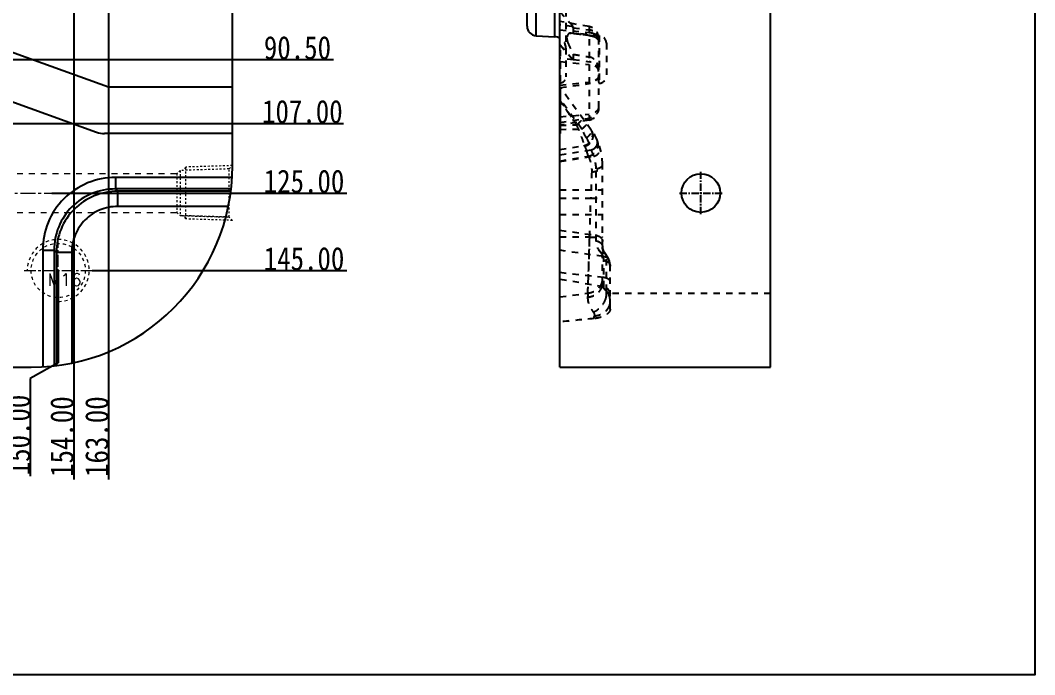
# Model space of a CAD drawing. Header units: millimetres. Extents: x -840 to 1682, y -9216 to -2117.
# Drawn here: x 512.3 to 774.4, y -5704.4 to -5535.4 of the extents above; entities that cross this region are included whole.
import ezdxf

# ---------------------------------------------------------------- set-up
doc = ezdxf.new("R2010")
doc.units = ezdxf.units.MM
doc.header["$LTSCALE"] = 16.335
doc.header["$PDMODE"] = 3
doc.header["$PDSIZE"] = 8
doc.linetypes.add('CENTER', pattern=[0.6, 0.375, -0.075, 0.075, -0.075])
doc.linetypes.add('HIDDEN', pattern=[0.2, 0.1, -0.1])
doc.layers.get('0').update_dxf_attribs({"linetype": 'CONTINUOUS'})
doc.layers.get('Defpoints').update_dxf_attribs({"linetype": 'CONTINUOUS'})
for name, color, linetype, lineweight in [('cool', 153, 'HIDDEN', 9), ('dim', 82, 'CONTINUOUS', 9), ('screw', 33, 'CONTINUOUS', 13)]:
    doc.layers.add(name, color=color, linetype=linetype, lineweight=lineweight)
doc.layers.add('DEFAULT_2', color=8, linetype='HIDDEN')
doc.styles.get("Standard").update_dxf_attribs({"font": 'txt', "width": 0.85})
doc.styles.add('TXT', font='txt.shx', dxfattribs={"bigfont": 'gbcbig.shx'})
doc.dimstyles.new('mold', dxfattribs={"dimtxt": 10, "dimasz": 5, "dimexe": 0, "dimexo": 0, "dimgap": 0, "dimtad": 1, "dimzin": 1, "dimdsep": 46, "dimtxsty": 'Standard', "dimcen": 0, "dimclrd": 4, "dimclre": 4, "dimclrt": 6, "dimazin": 0, "dimtfac": 1, "dimtofl": 0, "dimtmove": 0, "dimatfit": 3, "dimfxl": 0, "dimarcsym": 0})

# ---------------------------------------------------------------- blocks, each defined once
blk = doc.blocks.new('screw_m16_g')
at = {"layer": 'screw', "color": 1, "linetype": 'CENTER', "ltscale": 0.497582}
for p, q in [((0, -8.8), (0, 8.8)), ((-8.8, 0), (8.8, 0))]:
    blk.add_line(p, q, dxfattribs=at)
at = {"layer": 'screw', "color": 33, "linetype": 'HIDDEN', "ltscale": 0.497582}
blk.add_circle((0, 0), 7, dxfattribs=at)
at = {"layer": 'screw', "color": 92, "linetype": 'HIDDEN', "ltscale": 0.497582}
blk.add_arc((0, 0), 8, 270, 180, dxfattribs=at)
at = {"layer": 'screw', "color": 6, "style": 'TXT'}
blk.add_text('M16', height=3.2, dxfattribs=at).set_placement((-2.72, -4))
blk = doc.blocks.new('cool_jt_f12')
at = {"layer": 'cool', "ltscale": 0.3}
for p, q in [((0, 7.0785), (0.856, 6.2225)), ((0, 7.0785), (12, 6.7035)), ((0.856, 6.2225), (0.856, -6.2225)), ((13.5, 5.827375), (0.856, 6.2225)), ((0.856, 6.2225), (13.5, 5.827375)), ((12, 6.7035), (12.856, 5.8475)), ((12, 6.7035), (12, -6.7035)), ((14.327375, 5), (13.5, 5.827375)), ((13.5, -5.827375), (13.5, 5.827375)), ((14.327375, -5), (14.327375, 5)), ((13.5, -5.827375), (14.327375, -5)), ((0.856, -6.2225), (0, -7.0785)), ((0, -7.0785), (12, -6.7035)), ((0.856, -6.2225), (13.5, -5.827375)), ((12, -6.7035), (12.856, -5.8475))]:
    blk.add_line(p, q, dxfattribs=at)
blk = doc.blocks.new('7')
at = {"layer": 'cool', "ltscale": 0.932966}
for p, q in [((-1665.25, -2312.72), (-1303.91, -2312.72)), ((-1665.25, -2322.72), (-1303.91, -2322.72))]:
    blk.add_line(p, q, dxfattribs=at)
at = {"layer": 'cool', "color": 1, "linetype": 'CENTER', "ltscale": 0.621977}
blk.add_line((-1679.58, -2317.72), (-1289.58, -2317.72), dxfattribs=at)
at = {"layer": 'cool', "ltscale": 0.932966, "rotation": 180}
blk.add_blockref('cool_jt_f12', (-1289.58, -2317.72), dxfattribs=at)
blk = doc.blocks.new('*D714')
at = {"layer": 'Defpoints', "color": 0}
for p in [(372.1, -5454.97), (499.5, -5545.47), (574.55, -5545.47)]:
    blk.add_point(p, dxfattribs=at)
at = {"layer": 'dim', "color": 4, "lineweight": -2}
blk.add_line((499.5, -5545.47), (593.25, -5545.47), dxfattribs=at)
at = {"layer": 'dim', "color": 6, "insert": (583.9, -5542.47), "char_height": 6, "attachment_point": 5}
blk.add_mtext('90.50', dxfattribs=at)
blk = doc.blocks.new('*D715')
at = {"layer": 'Defpoints', "color": 0}
for p in [(372.1, -5454.97), (390.5, -5561.97), (574.55, -5561.97)]:
    blk.add_point(p, dxfattribs=at)
at = {"layer": 'dim', "color": 4, "lineweight": -2}
blk.add_line((390.5, -5561.97), (595.8, -5561.97), dxfattribs=at)
at = {"layer": 'dim', "color": 6, "insert": (585.17, -5558.97), "char_height": 6, "attachment_point": 5}
blk.add_mtext('107.00', dxfattribs=at)
blk = doc.blocks.new('*D716')
at = {"layer": 'Defpoints', "color": 0}
for p in [(372.1, -5454.97), (520.45, -5579.97), (574.55, -5579.97)]:
    blk.add_point(p, dxfattribs=at)
at = {"layer": 'dim', "color": 4, "lineweight": -2}
blk.add_line((520.45, -5579.97), (596.65, -5579.97), dxfattribs=at)
at = {"layer": 'dim', "color": 6, "insert": (585.6, -5576.97), "char_height": 6, "attachment_point": 5}
blk.add_mtext('125.00', dxfattribs=at)
blk = doc.blocks.new('*D717')
at = {"layer": 'Defpoints', "color": 0}
for p in [(372.1, -5454.97), (530.9, -5599.97), (574.55, -5599.97)]:
    blk.add_point(p, dxfattribs=at)
at = {"layer": 'dim', "color": 4, "lineweight": -2}
blk.add_line((530.9, -5599.97), (596.65, -5599.97), dxfattribs=at)
at = {"layer": 'dim', "color": 6, "insert": (585.6, -5596.97), "char_height": 6, "attachment_point": 5}
blk.add_mtext('145.00', dxfattribs=at)
blk = doc.blocks.new('*D735')
at = {"layer": 'Defpoints', "color": 0}
for p in [(372.1, -5454.97), (522.1, -5599.97), (514.88, -5631.84)]:
    blk.add_point(p, dxfattribs=at)
at = {"layer": 'dim', "color": 4, "lineweight": -2}
for p, q in [((522.1, -5599.97), (522.1, -5623.84)), ((522.1, -5623.84), (514.88, -5627.84)), ((514.88, -5627.84), (514.88, -5653.09))]:
    blk.add_line(p, q, dxfattribs=at)
at = {"layer": 'dim', "color": 6, "insert": (511.88, -5642.47), "char_height": 6, "attachment_point": 5, "rotation": 90}
blk.add_mtext('150.00', dxfattribs=at)
blk = doc.blocks.new('*D736')
at = {"layer": 'Defpoints', "color": 0}
for p in [(372.1, -5454.97), (526.1, -5512.87), (526.1, -5631.84)]:
    blk.add_point(p, dxfattribs=at)
at = {"layer": 'dim', "color": 4, "lineweight": -2}
blk.add_line((526.1, -5512.87), (526.1, -5653.94), dxfattribs=at)
at = {"layer": 'dim', "color": 6, "insert": (523.1, -5642.89), "char_height": 6, "attachment_point": 5, "rotation": 90}
blk.add_mtext('154.00', dxfattribs=at)
blk = doc.blocks.new('*D737')
at = {"layer": 'Defpoints', "color": 0}
for p in [(372.1, -5454.97), (535.1, -5466.37), (535.1, -5631.84)]:
    blk.add_point(p, dxfattribs=at)
at = {"layer": 'dim', "color": 4, "lineweight": -2}
blk.add_line((535.1, -5466.37), (535.1, -5653.94), dxfattribs=at)
at = {"layer": 'dim', "color": 6, "insert": (532.1, -5642.89), "char_height": 6, "attachment_point": 5, "rotation": 90}
blk.add_mtext('163.00', dxfattribs=at)

msp = doc.modelspace()

# ---------------------------------------------------------------- linework, layer by layer
at = {"color": 7, "linetype": 'Continuous'}
for p, q in [((706.105, -5624.969), (706.105, -5284.969)), ((567.099, -5572.969), (567.099, -5336.969)), ((645.591, -5539.363), (645.591, -5350.575)), ((650.403, -5539.615), (650.403, -5350.323)), ((643.21, -5536.854), (643.21, -5353.085)), ((651.7, -5624.969), (651.7, -5516.319)), ((645.591, -5539.363), (650.403, -5539.615)), ((535.087, -5552.605), (508.575, -5543.036)), ((567.099, -5552.605), (535.087, -5552.605)), ((651.7, -5552.605), (651.8, -5552.605)), ((651.8, -5552.605), (651.8, -5564.605)), ((506.691, -5555.114), (532, -5564.249)), ((567.099, -5564.605), (534.037, -5564.605)), ((651.7, -5564.605), (651.8, -5564.605)), ((567.013, -5575.956), (536.901, -5575.956)), ((536.901, -5575.956), (536.901, -5578.927)), ((566.757, -5578.927), (536.901, -5578.927)), ((537.459, -5579.485), (536.901, -5578.927)), ((566.689, -5579.485), (537.459, -5579.485)), ((537.459, -5583.446), (537.459, -5579.485)), ((566.033, -5583.446), (537.459, -5583.446)), ((518.086, -5594.771), (521.057, -5594.771)), ((518.086, -5594.771), (518.086, -5624.883)), ((521.615, -5595.33), (521.057, -5594.771)), ((521.057, -5594.771), (521.057, -5624.627)), ((525.576, -5595.33), (521.615, -5595.33)), ((521.615, -5595.33), (521.615, -5624.559)), ((525.576, -5595.33), (525.576, -5623.903)), ((410.905, -5624.969), (515.099, -5624.969)), ((651.7, -5624.969), (706.105, -5624.969))]:
    msp.add_line(p, q, dxfattribs=at)
at = {"color": 1, "linetype": 'CENTER', "ltscale": 0.310989}
for p, q in [((688.105, -5585.469), (688.105, -5574.469)), ((682.605, -5579.969), (693.605, -5579.969))]:
    msp.add_line(p, q, dxfattribs=at)
msp.add_lwpolyline([(102.751, -5216.335), (774.352, -5216.335), (774.352, -5704.391), (102.751, -5704.391)], close=True)
msp.add_circle((688.105, -5579.969), 5)
at = {"color": 7, "linetype": 'Continuous'}
for centre, radius, start, end in [((442.449, -5470.094), 81.393, 270, 0), ((442.449, -5470.094), 79.886, 270, 0), ((442.449, -5470.094), 72.532, 270, 0), ((645.723, -5536.854), 2.513, 180, 267), ((650.245, -5542.626), 3.015, 60.71937, 87), ((534.037, -5558.605), 6, 250.15411, 270), ((515.099, -5572.969), 52, 270, 0), ((515.099, -5572.969), 52, 270, 0)]:
    msp.add_arc(centre, radius, start, end, dxfattribs=at)
for points, knots in [([(536.901, -5575.956), (534.452, -5575.956), (529.499, -5576.918), (523.227, -5581.095), (519.048, -5587.368), (518.086, -5592.321), (518.086, -5594.771)], [0, 0, 0, 0, 0.2500086, 0.4999555, 0.7499226, 1, 1, 1, 1]), ([(536.901, -5578.927), (534.836, -5578.92), (530.656, -5579.714), (525.359, -5583.228), (521.844, -5588.525), (521.049, -5592.705), (521.057, -5594.771)], [0, 0, 0, 0, 0.2499953, 0.4999552, 0.7499354, 1, 1, 1, 1]), ([(537.459, -5579.485), (535.401, -5579.495), (531.242, -5580.326), (525.98, -5583.848), (522.456, -5589.11), (521.625, -5593.27), (521.615, -5595.33)], [0, 0, 0, 0, 0.2499397, 0.4999186, 0.7499203, 1, 1, 1, 1]), ([(537.459, -5583.446), (535.913, -5583.446), (532.785, -5584.054), (528.824, -5586.692), (526.184, -5590.653), (525.576, -5593.782), (525.576, -5595.33)], [0, 0, 0, 0, 0.2499874, 0.499918, 0.7498717, 1, 1, 1, 1])]:
    msp.add_open_spline(points, degree=3, knots=knots, dxfattribs=at)
at = {"layer": 'cool', "color": 1, "linetype": 'CENTER', "ltscale": 0.621977}
msp.add_line((177.099, -5579.969), (567.099, -5579.969), dxfattribs=at)
at = {"layer": 'DEFAULT_2', "color": 8, "linetype": 'HIDDEN'}
for p, q in [((653.26, -5339.958), (653.26, -5549.98)), ((659.221, -5536.979), (651.7, -5535.653)), ((655.176, -5537.02), (651.7, -5536.511)), ((659.221, -5536.979), (659.221, -5561.125)), ((651.7, -5537.785), (659.221, -5538.545)), ((661.875, -5539.31), (654.624, -5538.675)), ((655.157, -5538.797), (654.625, -5538.677)), ((655.157, -5537.269), (659.221, -5537.821)), ((655.157, -5537.269), (655.157, -5538.797)), ((661.875, -5539.31), (661.875, -5551.629)), ((651.7, -5541.751), (655.167, -5545.601)), ((652.85, -5543.028), (651.7, -5541.751)), ((661.7, -5539.94), (661.7, -5558.154)), ((663.7, -5541.302), (663.7, -5549.637)), ((651.7, -5543.036), (651.8, -5543.026)), ((651.8, -5543.026), (651.8, -5552.605)), ((655.157, -5544.116), (655.157, -5545.438)), ((655.167, -5545.601), (651.7, -5545.093)), ((651.8, -5546.01), (659.221, -5546.761)), ((655.157, -5545.438), (659.221, -5546.058)), ((651.7, -5552.101), (659.221, -5551.34)), ((659.796, -5563.696), (651.7, -5552.656)), ((651.8, -5552.732), (659.221, -5551.717)), ((661.875, -5551.629), (661.7, -5551.644)), ((651.8, -5555.107), (651.7, -5555.114)), ((657.345, -5563.434), (651.7, -5555.736)), ((651.7, -5556.072), (651.8, -5556.218)), ((651.7, -5560.319), (659.221, -5559.558)), ((651.7, -5561.751), (659.221, -5560.611)), ((659.221, -5561.125), (651.7, -5562.451)), ((651.7, -5562.464), (655.955, -5562.333)), ((651.7, -5563.52), (657.345, -5563.434)), ((651.8, -5564.249), (651.7, -5564.249)), ((651.7, -5568.731), (657.969, -5567.673)), ((651.7, -5570.106), (659.801, -5568.806)), ((651.7, -5571.697), (659.049, -5570.456)), ((651.7, -5571.868), (660.45, -5570.463)), ((661.048, -5592.313), (661.048, -5573.683)), ((662.7, -5603.331), (662.7, -5572.566)), ((651.7, -5579.151), (662.7, -5579.151)), ((651.7, -5581.267), (659.686, -5581.267)), ((651.7, -5585.534), (662.7, -5585.534)), ((651.7, -5589.564), (661.048, -5590.892)), ((651.7, -5591.327), (659.385, -5591.327)), ((662.863, -5596.355), (651.7, -5594.769)), ((663.048, -5604.253), (663.048, -5597.363)), ((663.495, -5595.733), (663.497, -5595.736)), ((663.497, -5595.736), (663.7, -5596.254)), ((663.7, -5605.264), (663.7, -5596.254)), ((664.376, -5597.206), (664.376, -5597.207)), ((664.376, -5597.207), (664.455, -5597.562)), ((664.7, -5598.892), (664.376, -5597.207)), ((664.7, -5609.966), (664.7, -5598.89)), ((651.7, -5600.447), (663.048, -5601.725)), ((663.048, -5604.253), (651.7, -5602.252)), ((651.7, -5606.805), (658.908, -5605.821)), ((706.105, -5605.919), (664.677, -5605.919))]:
    msp.add_line(p, q, dxfattribs=at)
for points in [[(663.495, -5595.733), (663.208, -5595.345), (662.742, -5594.294), (662.7, -5593.895)], [(663.495, -5595.733), (663.249, -5595.406), (662.753, -5594.342), (662.7, -5593.896)], [(664.376, -5597.206), (663.611, -5595.879), (663.497, -5595.736)], [(664.376, -5597.206), (664.189, -5596.792), (663.502, -5595.741)], [(664.7, -5598.89), (664.457, -5597.426), (664.376, -5597.208)]]:
    msp.add_lwpolyline(points, dxfattribs=at)
for centre, radius, start, end in [((658.7, -5539.933), 3, 0, 80), ((618.567, -5870.174), 333.391, 82.99577, 83.69889), ((619.419, -5862.656), 325.825, 83.34528, 83.70273), ((617.638, -5877.939), 341.211, 83.00003, 83.34571), ((658.717, -5541.531), 3.744, 76.18799, 82.26568), ((658.826, -5544.445), 5.175, 74.38556, 77.15769), ((661.7, -5541.302), 2, 0, 85), ((650.245, -5542.626), 3.015, 0, 60.71937), ((722.898, -5155.295), 394.678, 260.11709, 260.71538), ((651.753, -5549.98), 1.508, 268, 0), ((661.7, -5549.637), 2, 275, 0), ((658.7, -5558.17), 3, 280, 0), ((431.38, -5682.18), 255.267, 27.1446, 27.72218), ((433.619, -5681.017), 252.743, 27.14172, 27.72506), ((647.7, -5572.566), 15, 0, 36.25384), ((648.048, -5574.359), 13, 17.43976, 25.29081), ((652.034, -5573.691), 9.013, 0.05032, 20.98088), ((652.068, -5573.684), 8.98, 0.01069, 21.02051), ((-976.706, -5537.317), 1636.982, 358.10925, 358.46153), ((-971.356, -5537.477), 1631.63, 358.108673, 358.462108), ((-504.793, -5560.283), 1164.592, 357.759025, 358.472491), ((-448.544, -5562.083), 1108.315, 357.856055, 358.487999), ((659.795, -5597.594), 3.31, 27.13856, 28.56087), ((659.995, -5597.494), 3.086, 21.65291, 27.18465), ((660.078, -5597.395), 2.973, 13.78588, 20.47314), ((660.193, -5597.366), 2.854, 0.05329, 13.75965), ((659.385, -5599.673), 5.505, 32.87888, 38.3868), ((-463.074, -5561.849), 1122.844, 357.755658, 357.871884), ((659.316, -5602.083), 3.445, 321.25503, 324.28599), ((662.7, -5606.222), 2, 8.71184, 80), ((664.985, -5603.41), 2.255, 226.52713, 235.2803), ((761.147, -5611.143), 102.377, 177.02035, 177.61009), ((759.71, -5611.075), 100.938, 177.01615, 177.61429), ((660.7, -5607.948), 4, 0.05494, 16.5007), ((856.38, -7700.384), 2097.147, 95.35729, 95.600924)]:
    msp.add_arc(centre, radius, start, end, dxfattribs=at)
for points in [[(651.7, -5533.147), (652.859, -5534.438), (654.017, -5535.729), (655.176, -5537.02)], [(654.386, -5538.674), (654.465, -5538.667), (654.545, -5538.668), (654.624, -5538.675)], [(660.2, -5538.096), (660.011, -5538.012), (659.813, -5537.945), (659.611, -5537.896)], [(660.926, -5539.743), (660.836, -5539.692), (660.743, -5539.648), (660.648, -5539.608)], [(661.208, -5539.933), (661.12, -5539.862), (661.025, -5539.798), (660.926, -5539.743)], [(661.431, -5540.159), (661.365, -5540.076), (661.289, -5540.001), (661.208, -5539.933)], [(661.566, -5540.371), (661.529, -5540.296), (661.483, -5540.225), (661.431, -5540.159)], [(660.574, -5545.469), (660.198, -5545.136), (659.718, -5544.883), (659.221, -5544.802)], [(655.167, -5545.601), (655.161, -5545.547), (655.157, -5545.493), (655.157, -5545.438)], [(661.7, -5548.611), (661.7, -5548.31), (661.636, -5548.003), (661.519, -5547.725)], [(661.7, -5558.07), (661.7, -5558.37), (661.636, -5558.675), (661.519, -5558.952)], [(660.063, -5564.312), (659.98, -5564.034), (659.848, -5563.766), (659.677, -5563.533)], [(660.184, -5564.479), (660.102, -5564.2), (659.969, -5563.931), (659.796, -5563.696)], [(660.087, -5566.216), (660.2, -5565.943), (660.268, -5565.647), (660.285, -5565.351)], [(660.285, -5565.351), (660.301, -5565.059), (660.267, -5564.76), (660.184, -5564.479)], [(658.071, -5567.878), (658.037, -5567.81), (657.997, -5567.744), (657.969, -5567.673)], [(657.969, -5567.673), (657.998, -5567.744), (658.037, -5567.81), (658.071, -5567.878)], [(661.571, -5567.299), (661.55, -5566.942), (661.46, -5566.582), (661.309, -5566.258)], [(661.435, -5568.37), (661.545, -5568.028), (661.593, -5567.658), (661.571, -5567.299)], [(662.58, -5591.928), (662.657, -5592.1), (662.7, -5592.291), (662.7, -5592.48)], [(662.522, -5603.325), (662.638, -5603.006), (662.7, -5602.663), (662.7, -5602.324)], [(662.577, -5604.169), (662.658, -5603.899), (662.7, -5603.613), (662.7, -5603.331)], [(662.7, -5603.331), (662.7, -5603.634), (662.76, -5603.942), (662.874, -5604.223)], [(662.874, -5604.223), (662.998, -5604.531), (663.192, -5604.818), (663.433, -5605.047)], [(664.508, -5609.045), (664.634, -5608.694), (664.7, -5608.316), (664.7, -5607.944)]]:
    msp.add_open_spline(points, degree=3, dxfattribs=at)
for points, knots in [([(655.157, -5537.269), (655.157, -5537.247), (655.159, -5537.164), (655.166, -5537.081), (655.176, -5537.02)], [0, 0, 0, 0, 0.2635103, 1, 1, 1, 1]), ([(654.624, -5538.675), (654.463, -5538.661), (654.142, -5538.677), (653.731, -5538.984), (653.554, -5539.532), (653.574, -5540.238), (653.766, -5541.094), (654.249, -5542.433), (654.768, -5543.439), (655.157, -5544.116)], [0, 0, 0, 0, 0.0755162, 0.1442247, 0.2257076, 0.3343785, 0.4724618, 0.6344482, 1, 1, 1, 1]), ([(653.874, -5541.371), (653.755, -5541.014), (653.615, -5540.499), (653.56, -5539.836), (653.596, -5539.352), (653.811, -5538.84), (654.205, -5538.691), (654.386, -5538.674)], [0, 0, 0, 0, 0.360097, 0.5081601, 0.6334321, 0.8264942, 1, 1, 1, 1]), ([(661.7, -5540.098), (661.7, -5539.828), (661.566, -5539.261), (661.013, -5538.553), (660.199, -5538.042), (659.557, -5537.867), (659.221, -5537.821)], [0, 0, 0, 0, 0.2223945, 0.4606087, 0.721204, 1, 1, 1, 1]), ([(661.7, -5540.24), (661.7, -5540.035), (661.544, -5539.582), (660.978, -5539.069), (660.175, -5538.703), (659.553, -5538.579), (659.221, -5538.545)], [0, 0, 0, 0, 0.1902702, 0.4171966, 0.6909217, 1, 1, 1, 1]), ([(660.2, -5538.75), (660.123, -5538.724), (659.803, -5538.629), (659.473, -5538.571), (659.221, -5538.545)], [0, 0, 0, 0, 0.2423966, 1, 1, 1, 1]), ([(659.221, -5539.271), (659.351, -5539.287), (659.83, -5539.356), (660.306, -5539.468), (660.633, -5539.602)], [0, 0, 0, 0, 0.2707099, 1, 1, 1, 1]), ([(659.976, -5539.4), (659.916, -5539.386), (659.666, -5539.333), (659.413, -5539.295), (659.221, -5539.271)], [0, 0, 0, 0, 0.2417492, 1, 1, 1, 1]), ([(660.998, -5539.134), (660.941, -5539.095), (660.69, -5538.938), (660.415, -5538.821), (660.2, -5538.75)], [0, 0, 0, 0, 0.2349363, 1, 1, 1, 1]), ([(660.648, -5539.608), (660.614, -5539.594), (660.473, -5539.539), (660.329, -5539.493), (660.219, -5539.462)], [0, 0, 0, 0, 0.240725, 1, 1, 1, 1]), ([(660.633, -5539.602), (660.832, -5539.684), (661.196, -5539.876), (661.474, -5540.192), (661.562, -5540.361)], [0, 0, 0, 0, 0.5307393, 1, 1, 1, 1]), ([(661.7, -5540.098), (661.7, -5539.896), (661.652, -5539.622), (661.549, -5539.37), (661.519, -5539.307)], [0, 0, 0, 0, 0.7445733, 1, 1, 1, 1]), ([(661.562, -5540.361), (661.63, -5540.494), (661.689, -5540.693), (661.7, -5540.894), (661.7, -5540.946)], [0, 0, 0, 0, 0.7414597, 1, 1, 1, 1]), ([(661.7, -5548.611), (661.7, -5548.31), (661.571, -5547.689), (661.028, -5546.893), (660.212, -5546.311), (659.559, -5546.109), (659.221, -5546.058)], [0, 0, 0, 0, 0.2347725, 0.4780409, 0.7337788, 1, 1, 1, 1]), ([(661.7, -5548.455), (661.7, -5548.25), (661.544, -5547.797), (660.978, -5547.285), (660.175, -5546.918), (659.553, -5546.794), (659.221, -5546.761)], [0, 0, 0, 0, 0.1902702, 0.4171966, 0.6909217, 1, 1, 1, 1]), ([(661.7, -5547.859), (661.7, -5547.418), (661.471, -5546.515), (660.918, -5545.773), (660.574, -5545.469)], [0, 0, 0, 0, 0.4902582, 1, 1, 1, 1]), ([(661.519, -5547.725), (661.489, -5547.653), (661.354, -5547.37), (661.163, -5547.114), (660.998, -5546.945)], [0, 0, 0, 0, 0.2464763, 1, 1, 1, 1]), ([(661.7, -5549.426), (661.7, -5549.698), (661.566, -5550.267), (661.014, -5550.98), (660.2, -5551.495), (659.557, -5551.671), (659.221, -5551.717)], [0, 0, 0, 0, 0.2230998, 0.4615917, 0.7219063, 1, 1, 1, 1]), ([(661.7, -5549.646), (661.7, -5549.851), (661.544, -5550.304), (660.978, -5550.816), (660.175, -5551.183), (659.553, -5551.307), (659.221, -5551.34)], [0, 0, 0, 0, 0.1902702, 0.4171966, 0.6909217, 1, 1, 1, 1]), ([(661.519, -5550.222), (661.489, -5550.286), (661.351, -5550.543), (661.161, -5550.772), (660.998, -5550.921)], [0, 0, 0, 0, 0.2430088, 1, 1, 1, 1]), ([(661.7, -5548.455), (661.7, -5548.405), (661.684, -5548.198), (661.603, -5547.999), (661.519, -5547.867)], [0, 0, 0, 0, 0.2416351, 1, 1, 1, 1]), ([(661.7, -5549.426), (661.7, -5549.629), (661.652, -5549.905), (661.549, -5550.158), (661.519, -5550.222)], [0, 0, 0, 0, 0.7447136, 1, 1, 1, 1]), ([(661.7, -5549.646), (661.7, -5549.696), (661.684, -5549.903), (661.603, -5550.102), (661.519, -5550.234)], [0, 0, 0, 0, 0.2416351, 1, 1, 1, 1]), ([(655.955, -5562.333), (655.26, -5561.28), (653.853, -5559.186), (652.415, -5557.112), (651.7, -5556.072)], [0, 0, 0, 0, 0.5000314, 1, 1, 1, 1]), ([(651.8, -5556.218), (652.498, -5557.233), (653.902, -5559.259), (655.276, -5561.305), (655.955, -5562.333)], [0, 0, 0, 0, 0.4999685, 1, 1, 1, 1]), ([(661.7, -5557.863), (661.7, -5558.069), (661.544, -5558.522), (660.978, -5559.034), (660.175, -5559.4), (659.553, -5559.524), (659.221, -5559.558)], [0, 0, 0, 0, 0.1902702, 0.4171966, 0.6909217, 1, 1, 1, 1]), ([(661.7, -5558.07), (661.7, -5558.37), (661.571, -5558.988), (661.027, -5559.781), (660.212, -5560.359), (659.559, -5560.559), (659.221, -5560.611)], [0, 0, 0, 0, 0.2342537, 0.4773027, 0.733241, 1, 1, 1, 1]), ([(655.955, -5562.333), (656.199, -5562.168), (656.634, -5561.838), (657.101, -5561.393), (657.359, -5561.046), (657.492, -5560.811), (657.524, -5560.597), (657.464, -5560.516)], [0, 0, 0, 0, 0.3578403, 0.6620477, 0.7822548, 0.8776765, 1, 1, 1, 1]), ([(655.955, -5562.333), (656.199, -5562.169), (656.635, -5561.839), (657.101, -5561.394), (657.359, -5561.047), (657.493, -5560.811), (657.524, -5560.597), (657.464, -5560.516)], [0, 0, 0, 0, 0.3577123, 0.6618069, 0.781988, 0.8774238, 1, 1, 1, 1]), ([(655.955, -5562.333), (656.21, -5562.909), (656.674, -5564), (657.264, -5565.511), (657.687, -5566.713), (657.902, -5567.4), (657.969, -5567.673)], [0, 0, 0, 0, 0.3307509, 0.6223757, 0.8524271, 1, 1, 1, 1]), ([(657.345, -5563.434), (657.534, -5563.291), (657.872, -5563.018), (658.288, -5562.631), (658.533, -5562.345), (658.624, -5562.171), (658.625, -5562.099), (658.611, -5562.079)], [0, 0, 0, 0, 0.3737297, 0.6871495, 0.8994936, 0.9620058, 1, 1, 1, 1]), ([(657.969, -5567.673), (658.406, -5567.585), (659.247, -5567.188), (660.071, -5566.085), (660.268, -5564.732), (659.932, -5563.881), (659.677, -5563.533)], [0, 0, 0, 0, 0.2537986, 0.5056884, 0.7538821, 1, 1, 1, 1]), ([(658.071, -5567.878), (658.512, -5567.787), (659.359, -5567.382), (660.188, -5566.267), (660.39, -5564.904), (660.053, -5564.046), (659.796, -5563.696)], [0, 0, 0, 0, 0.2540987, 0.5064835, 0.754663, 1, 1, 1, 1]), ([(658.531, -5565.718), (658.761, -5565.565), (659.081, -5565.311), (659.441, -5564.92), (659.765, -5564.488), (659.981, -5563.948), (659.796, -5563.696)], [0, 0, 0, 0, 0.3301777, 0.4856006, 0.6273604, 1, 1, 1, 1]), ([(658.531, -5565.718), (658.689, -5566.027), (659.17, -5567.032), (659.566, -5568.076), (659.801, -5568.806)], [0, 0, 0, 0, 0.3117548, 1, 1, 1, 1]), ([(659.049, -5570.456), (658.985, -5570.238), (658.712, -5569.36), (658.377, -5568.499), (658.071, -5567.878)], [0, 0, 0, 0, 0.2477836, 1, 1, 1, 1]), ([(658.071, -5567.878), (658.174, -5568.087), (658.556, -5568.924), (658.855, -5569.797), (659.049, -5570.456)], [0, 0, 0, 0, 0.2531991, 1, 1, 1, 1]), ([(659.049, -5570.456), (659.502, -5570.369), (660.377, -5569.991), (661.309, -5568.929), (661.683, -5567.58), (661.497, -5566.662), (661.309, -5566.258)], [0, 0, 0, 0, 0.2541428, 0.5059205, 0.7540383, 1, 1, 1, 1]), ([(659.801, -5568.806), (660.091, -5568.737), (660.642, -5568.479), (661.236, -5567.809), (661.488, -5566.972), (661.378, -5566.404), (661.263, -5566.158)], [0, 0, 0, 0, 0.2602994, 0.5163156, 0.7623298, 1, 1, 1, 1]), ([(659.801, -5568.806), (660.091, -5568.737), (660.642, -5568.48), (661.045, -5568.023), (661.187, -5567.767)], [0, 0, 0, 0, 0.5041479, 1, 1, 1, 1]), ([(660.45, -5570.463), (660.721, -5570.406), (661.24, -5570.187), (661.827, -5569.601), (662.126, -5568.848), (662.087, -5568.313), (662.011, -5568.071)], [0, 0, 0, 0, 0.2603486, 0.5153979, 0.7612484, 1, 1, 1, 1]), ([(661.187, -5567.767), (661.221, -5567.704), (661.344, -5567.45), (661.41, -5567.167), (661.42, -5566.957)], [0, 0, 0, 0, 0.2546266, 1, 1, 1, 1]), ([(661.42, -5566.957), (661.423, -5566.888), (661.419, -5566.615), (661.35, -5566.342), (661.263, -5566.158)], [0, 0, 0, 0, 0.2537243, 1, 1, 1, 1]), ([(659.049, -5570.456), (659.129, -5570.668), (659.333, -5571.169), (659.782, -5572.488), (659.944, -5573.671), (659.91, -5574.525)], [0, 0, 0, 0, 0.162512, 0.3872421, 1, 1, 1, 1]), ([(659.91, -5574.525), (660.283, -5574.494), (660.985, -5574.363), (661.893, -5573.944), (662.532, -5573.338), (662.7, -5572.809), (662.7, -5572.566)], [0, 0, 0, 0, 0.3041199, 0.5746998, 0.8028176, 1, 1, 1, 1]), ([(661.048, -5573.683), (661.268, -5573.661), (661.682, -5573.579), (662.218, -5573.338), (662.595, -5573.001), (662.7, -5572.702), (662.7, -5572.566)], [0, 0, 0, 0, 0.3099285, 0.5845486, 0.8111333, 1, 1, 1, 1]), ([(659.91, -5574.525), (659.889, -5575.037), (659.809, -5577.284), (659.748, -5579.532), (659.686, -5581.267)], [0, 0, 0, 0, 0.2279135, 1, 1, 1, 1]), ([(659.686, -5581.267), (659.891, -5581.272), (660.287, -5581.283), (660.858, -5581.294), (661.373, -5581.301), (661.819, -5581.304), (662.179, -5581.302), (662.424, -5581.297), (662.566, -5581.29), (662.638, -5581.284), (662.674, -5581.278), (662.7, -5581.272), (662.7, -5581.267)], [0, 0, 0, 0, 0.2031774, 0.3944819, 0.5671318, 0.7160596, 0.8368527, 0.9259993, 0.9577364, 0.9806365, 0.9946302, 1, 1, 1, 1]), ([(659.385, -5591.327), (659.61, -5591.335), (660.046, -5591.348), (660.673, -5591.364), (661.241, -5591.374), (661.731, -5591.377), (662.127, -5591.375), (662.396, -5591.368), (662.553, -5591.358), (662.632, -5591.35), (662.672, -5591.343), (662.7, -5591.333), (662.7, -5591.327)], [0, 0, 0, 0, 0.2030684, 0.3942699, 0.5668253, 0.7156712, 0.8364017, 0.9255185, 0.9572636, 0.9802003, 0.9942925, 1, 1, 1, 1]), ([(659.385, -5591.327), (659.61, -5591.335), (660.046, -5591.348), (660.673, -5591.364), (661.241, -5591.374), (661.731, -5591.377), (662.127, -5591.375), (662.396, -5591.368), (662.553, -5591.358), (662.632, -5591.35), (662.672, -5591.343), (662.7, -5591.333), (662.7, -5591.327)], [0, 0, 0, 0, 0.2030683, 0.3942698, 0.5668252, 0.7156711, 0.8364016, 0.9255184, 0.9572635, 0.9802002, 0.9942924, 1, 1, 1, 1]), ([(661.048, -5590.892), (661.479, -5590.953), (662.114, -5591.224), (662.612, -5591.9), (662.7, -5592.291), (662.7, -5592.48)], [0, 0, 0, 0, 0.5295965, 0.771287, 1, 1, 1, 1]), ([(661.048, -5592.313), (661.271, -5592.345), (661.701, -5592.468), (662.244, -5592.824), (662.61, -5593.318), (662.7, -5593.708), (662.7, -5593.896)], [0, 0, 0, 0, 0.2736183, 0.5325566, 0.7728945, 1, 1, 1, 1]), ([(662.298, -5595.416), (661.915, -5594.95), (661.297, -5593.979), (661.048, -5592.842), (661.048, -5592.313)], [0, 0, 0, 0, 0.5326553, 1, 1, 1, 1]), ([(661.714, -5594.583), (661.755, -5594.654), (661.933, -5594.943), (662.135, -5595.217), (662.298, -5595.416)], [0, 0, 0, 0, 0.2427387, 1, 1, 1, 1]), ([(661.895, -5592.608), (661.956, -5592.644), (662.185, -5592.798), (662.38, -5593.004), (662.488, -5593.177)], [0, 0, 0, 0, 0.2604396, 1, 1, 1, 1]), ([(662.488, -5593.177), (662.522, -5593.232), (662.64, -5593.454), (662.699, -5593.709), (662.7, -5593.895)], [0, 0, 0, 0, 0.2575065, 1, 1, 1, 1]), ([(662.7, -5593.9), (662.7, -5594.298), (662.907, -5595.167), (663.397, -5595.898), (663.7, -5596.254)], [0, 0, 0, 0, 0.4594157, 1, 1, 1, 1]), ([(662.964, -5595.1), (662.921, -5595.001), (662.774, -5594.617), (662.7, -5594.203), (662.7, -5593.9)], [0, 0, 0, 0, 0.2643787, 1, 1, 1, 1]), ([(662.298, -5595.416), (662.526, -5595.372), (662.97, -5595.354), (663.371, -5595.582), (663.495, -5595.734)], [0, 0, 0, 0, 0.5430637, 1, 1, 1, 1]), ([(662.298, -5595.416), (662.333, -5595.409), (662.472, -5595.386), (662.613, -5595.379), (662.717, -5595.384)], [0, 0, 0, 0, 0.2588358, 1, 1, 1, 1]), ([(662.863, -5596.355), (662.832, -5596.275), (662.682, -5595.94), (662.475, -5595.632), (662.298, -5595.416)], [0, 0, 0, 0, 0.236836, 1, 1, 1, 1]), ([(662.298, -5595.416), (662.337, -5595.464), (662.485, -5595.653), (662.617, -5595.855), (662.702, -5596.011)], [0, 0, 0, 0, 0.2590652, 1, 1, 1, 1]), ([(662.717, -5595.384), (662.87, -5595.391), (663.163, -5595.448), (663.408, -5595.627), (663.495, -5595.733)], [0, 0, 0, 0, 0.5267123, 1, 1, 1, 1]), ([(662.863, -5596.355), (663.188, -5596.352), (663.678, -5596.45), (664.168, -5596.829), (664.324, -5597.077), (664.375, -5597.206)], [0, 0, 0, 0, 0.5317771, 0.771473, 1, 1, 1, 1]), ([(663.048, -5597.363), (663.048, -5597.107), (663, -5596.763), (662.894, -5596.437), (662.863, -5596.355)], [0, 0, 0, 0, 0.7462618, 1, 1, 1, 1]), ([(663.048, -5597.363), (663.271, -5597.394), (663.699, -5597.512), (664.243, -5597.854), (664.61, -5598.33), (664.7, -5598.709), (664.7, -5598.89)], [0, 0, 0, 0, 0.2778925, 0.5385061, 0.7771188, 1, 1, 1, 1]), ([(663.7, -5596.254), (663.782, -5596.358), (664.082, -5596.764), (664.324, -5597.214), (664.455, -5597.562)], [0, 0, 0, 0, 0.2618168, 1, 1, 1, 1]), ([(664.455, -5597.562), (664.427, -5597.488), (664.302, -5597.183), (664.143, -5596.893), (664.008, -5596.684)], [0, 0, 0, 0, 0.2430192, 1, 1, 1, 1]), ([(663.895, -5597.646), (663.956, -5597.682), (664.183, -5597.828), (664.379, -5598.026), (664.488, -5598.194)], [0, 0, 0, 0, 0.2621264, 1, 1, 1, 1]), ([(664.7, -5598.89), (664.7, -5598.553), (664.636, -5598.099), (664.495, -5597.67), (664.455, -5597.562)], [0, 0, 0, 0, 0.7460261, 1, 1, 1, 1]), ([(664.488, -5598.194), (664.522, -5598.247), (664.641, -5598.461), (664.7, -5598.709), (664.7, -5598.89)], [0, 0, 0, 0, 0.2588938, 1, 1, 1, 1]), ([(658.908, -5605.821), (659.421, -5605.762), (660.406, -5605.51), (661.655, -5604.731), (662.499, -5603.629), (662.7, -5602.748), (662.7, -5602.324)], [0, 0, 0, 0, 0.2760481, 0.5346066, 0.7734319, 1, 1, 1, 1]), ([(663.048, -5601.725), (663.27, -5601.75), (663.688, -5601.844), (664.227, -5602.119), (664.602, -5602.505), (664.7, -5602.832), (664.7, -5602.984)], [0, 0, 0, 0, 0.2984544, 0.5673453, 0.7980596, 1, 1, 1, 1]), ([(658.859, -5606.874), (659.379, -5606.812), (660.376, -5606.553), (661.64, -5605.762), (662.496, -5604.649), (662.7, -5603.758), (662.7, -5603.331)], [0, 0, 0, 0, 0.2765159, 0.5354352, 0.7741658, 1, 1, 1, 1]), ([(658.859, -5606.874), (659.703, -5606.773), (660.942, -5606.339), (662.115, -5605.21), (662.472, -5604.521), (662.577, -5604.169)], [0, 0, 0, 0, 0.5287705, 0.7717363, 1, 1, 1, 1]), ([(658.908, -5605.821), (659.519, -5605.751), (660.681, -5605.424), (661.649, -5604.68), (662.003, -5604.239)], [0, 0, 0, 0, 0.5210326, 1, 1, 1, 1]), ([(660.324, -5610.735), (660.876, -5610.499), (661.908, -5609.846), (663.079, -5608.487), (663.755, -5606.904), (663.798, -5605.778), (663.7, -5605.264)], [0, 0, 0, 0, 0.2618614, 0.5233353, 0.7716707, 1, 1, 1, 1]), ([(662.113, -5604.094), (662.156, -5604.034), (662.318, -5603.792), (662.448, -5603.529), (662.522, -5603.325)], [0, 0, 0, 0, 0.2541603, 1, 1, 1, 1]), ([(663.7, -5605.264), (663.392, -5605.05), (662.88, -5604.46), (662.7, -5603.703), (662.7, -5603.331)], [0, 0, 0, 0, 0.5017905, 1, 1, 1, 1]), ([(664.7, -5607.947), (664.7, -5607.472), (664.522, -5606.495), (664.013, -5605.646), (663.7, -5605.264)], [0, 0, 0, 0, 0.4900188, 1, 1, 1, 1]), ([(663.723, -5606.511), (663.738, -5606.404), (663.78, -5605.99), (663.758, -5605.568), (663.7, -5605.264)], [0, 0, 0, 0, 0.2573171, 1, 1, 1, 1]), ([(663.7, -5605.264), (663.796, -5605.381), (664.149, -5605.853), (664.411, -5606.393), (664.536, -5606.811)], [0, 0, 0, 0, 0.2582535, 1, 1, 1, 1]), ([(658.859, -5606.874), (658.831, -5607.562), (659.115, -5608.985), (659.885, -5610.176), (660.324, -5610.735)], [0, 0, 0, 0, 0.4921882, 1, 1, 1, 1]), ([(663.441, -5607.571), (663.475, -5607.484), (663.6, -5607.14), (663.686, -5606.781), (663.723, -5606.511)], [0, 0, 0, 0, 0.2552133, 1, 1, 1, 1]), ([(664.682, -5605.924), (664.684, -5605.926), (664.694, -5605.938), (664.7, -5605.953), (664.7, -5605.966)], [0, 0, 0, 0, 0.1848137, 1, 1, 1, 1]), ([(664.7, -5609.97), (664.677, -5610.587), (663.933, -5611.305), (662.977, -5611.805), (661.976, -5612.185), (661.151, -5612.343), (660.577, -5612.397)], [0, 0, 0, 0, 0.3674945, 0.5035957, 0.6564839, 1, 1, 1, 1]), ([(660.609, -5611.717), (661.161, -5611.666), (662.225, -5611.414), (663.577, -5610.579), (664.488, -5609.374), (664.7, -5608.41), (664.7, -5607.944)], [0, 0, 0, 0, 0.2735808, 0.5302923, 0.7696523, 1, 1, 1, 1]), ([(663.947, -5610.044), (664.008, -5609.967), (664.235, -5609.659), (664.412, -5609.314), (664.508, -5609.045)], [0, 0, 0, 0, 0.2544014, 1, 1, 1, 1]), ([(660.324, -5610.735), (660.432, -5610.873), (660.6, -5611.189), (660.627, -5611.545), (660.609, -5611.717)], [0, 0, 0, 0, 0.5033846, 1, 1, 1, 1]), ([(660.577, -5612.397), (660.586, -5612.285), (660.564, -5612.057), (660.598, -5611.831), (660.609, -5611.717)], [0, 0, 0, 0, 0.4963572, 1, 1, 1, 1]), ([(660.609, -5611.717), (660.598, -5611.831), (660.563, -5612.057), (660.586, -5612.285), (660.577, -5612.397)], [0, 0, 0, 0, 0.5037143, 1, 1, 1, 1])]:
    msp.add_open_spline(points, degree=3, knots=knots, dxfattribs=at)

# ---------------------------------------------------------------- block references
msp.add_blockref('7', (1856.679, -3262.245))
at = {"layer": 'screw'}
msp.add_blockref('screw_m16_g', (522.099, -5599.969), dxfattribs=at)

# ---------------------------------------------------------------- dimensions: what is measured, and where the dimension line sits
at = {"layer": 'dim'}
for feature_location, offset, dtype, picture, middle in [((499.499, -5545.469), (75.048, 0), 0, '*D714', (583.897, -5542.469)), ((390.499, -5561.969), (184.048, 0), 0, '*D715', (585.172, -5558.969)), ((520.453, -5579.969), (54.094, 0), 0, '*D716', (585.597, -5576.969)), ((530.899, -5599.969), (43.648, 0), 0, '*D717', (585.597, -5596.969)), ((522.099, -5599.969), (-7.222, -31.875), 1, '*D735', (511.877, -5642.469)), ((526.099, -5512.869), (0, -118.975), 1, '*D736', (523.099, -5642.894)), ((535.099, -5466.369), (0, -165.475), 1, '*D737', (532.099, -5642.894))]:
    dim = msp.add_ordinate_dim(feature_location=feature_location, offset=offset, dtype=dtype, origin=(372.099, -5454.969), dimstyle='mold', override={"dimtxt": 6, "dimasz": 2}, dxfattribs=at)
    dim.commit()
    dim.dimension.update_dxf_attribs({"geometry": picture, "text_midpoint": middle})

doc.saveas('drawing.dxf')
